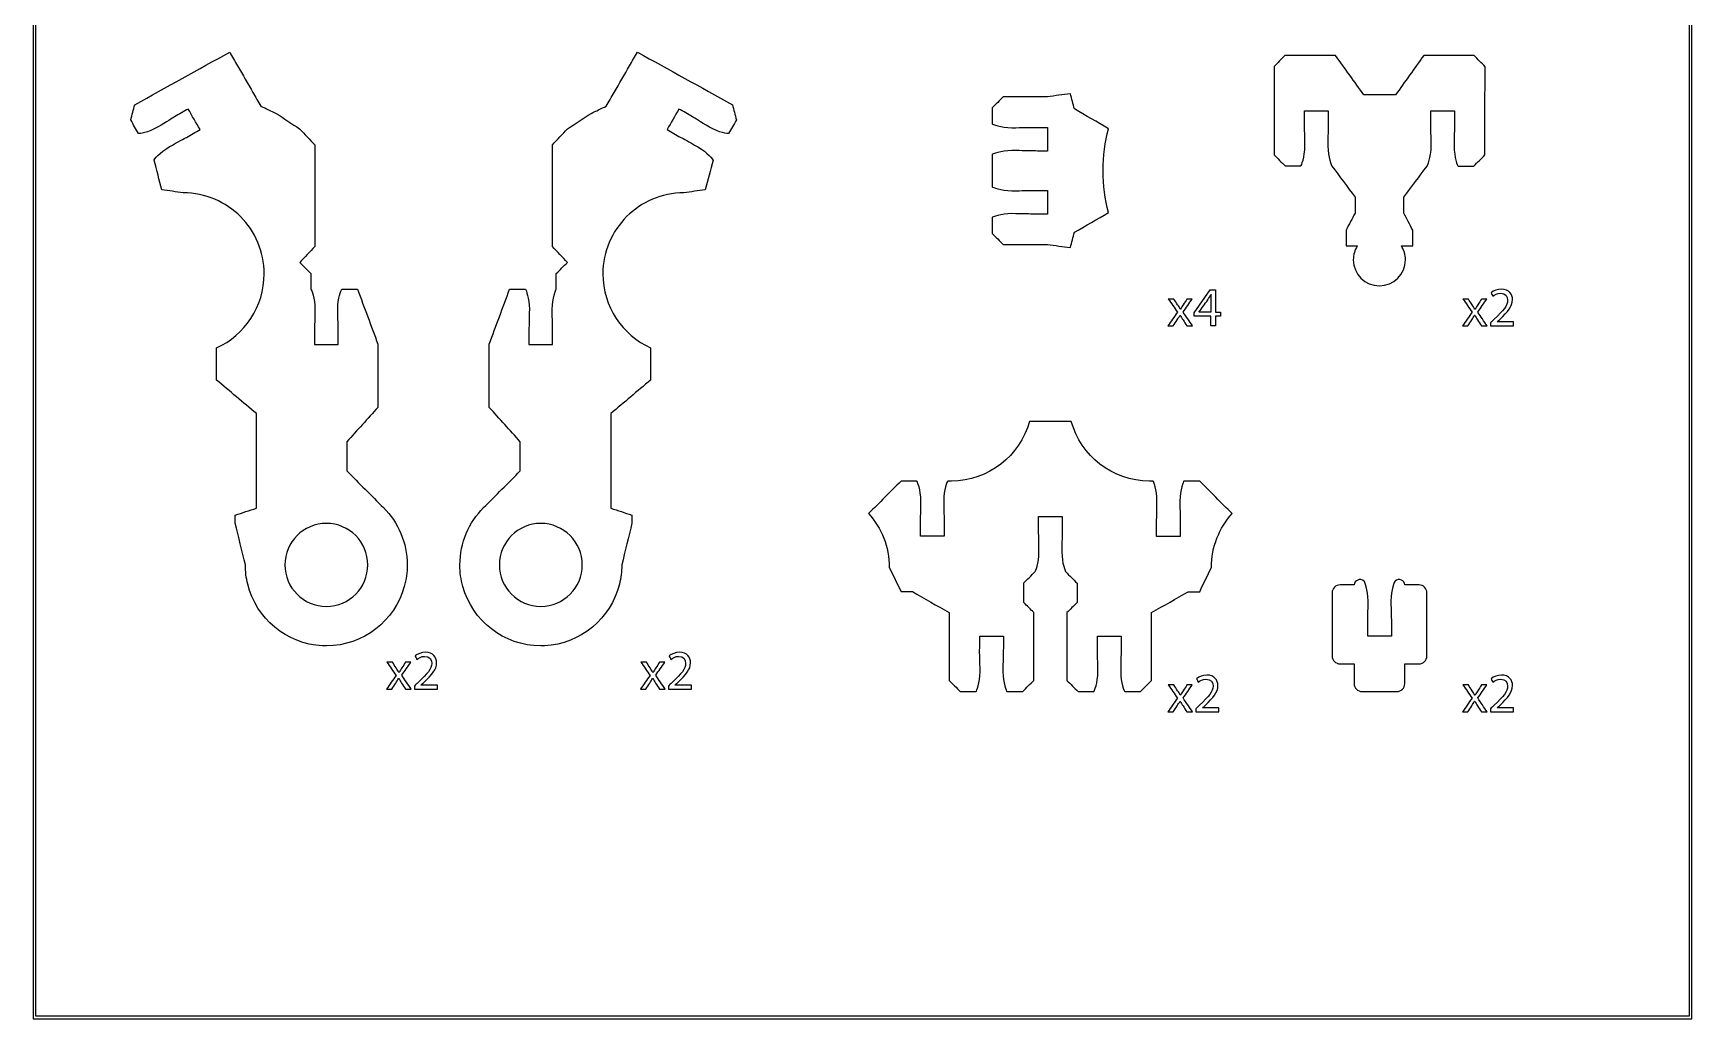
# Model space of a CAD drawing. Extents: x 0 to 850, y 0 to 600.
# Drawn here: x 640 to 850, y 0 to 124.8 of the extents above; entities that cross this region are included whole.
import ezdxf

# ---------------------------------------------------------------- set-up
doc = ezdxf.new("R2010")
doc.units = 0
doc.header["$MEASUREMENT"] = 0
doc.layers.add('DEFAULT', color=18, linetype='CONTINUOUS')

msp = doc.modelspace()

# ---------------------------------------------------------------- linework, layer by layer
at = {"layer": 'DEFAULT', "color": 5}
for points in [[(850, 600), (640, 600), (640, 0), (850, 0)], [(849.65, 0.35), (640.35, 0.35), (640.35, 599.65), (849.65, 599.65)], [(789.11, 87.74), (789.11, 88.99), (786.98, 88.99), (786.98, 89.4), (789.02, 92.33), (789.69, 92.33), (789.69, 89.48), (790.34, 89.48), (790.34, 88.99), (789.69, 88.99), (789.69, 87.74)]]:
    msp.add_lwpolyline(points, close=True, dxfattribs=at)
at = {"layer": 'DEFAULT', "color": 1}
for points, knots in [([(663.22, 80.88), (664.9, 79.47), (666.58, 78.06), (668.26, 76.64), (668.26, 72.65), (668.26, 68.65), (668.26, 64.66), (667.37, 64.37), (666.47, 64.08), (665.58, 63.78), (665.58, 63.45), (665.58, 63.12), (665.58, 62.78), (666.01, 61.02), (666.44, 59.25), (666.87, 57.48), (666.87, 56.64), (666.97, 55.82), (667.17, 55.03), (668.23, 50.71), (672.05, 47.45), (676.64, 47.25), (676.8, 47.24), (676.96, 47.23), (677.12, 47.23), (681.83, 47.23), (685.8, 50.43), (686.99, 54.76), (687.23, 55.63), (687.36, 56.54), (687.36, 57.48), (687.36, 60.31), (686.21, 62.87), (684.36, 64.73), (682.81, 66.28), (681.26, 67.83), (679.72, 69.38), (679.72, 70.61), (679.72, 71.85), (679.72, 73.08), (681.03, 74.53), (682.34, 75.98), (683.65, 77.43), (683.65, 80.1), (683.65, 82.76), (683.65, 85.43), (682.79, 87.75), (681.93, 90.06), (681.07, 92.38), (680.4, 92.38), (679.73, 92.38), (679.06, 92.38), (678.98, 92.31), (678.57, 91.22), (678.57, 89.88), (678.57, 88.5), (678.62, 87.72), (678.62, 87.38), (678.62, 86.72), (678.62, 86.05), (678.62, 85.38), (677.62, 85.38), (676.62, 85.38), (675.62, 85.38), (675.62, 86.05), (675.62, 86.71), (675.62, 87.38), (675.62, 87.72), (675.67, 88.5), (675.67, 89.88), (675.67, 91.26), (675.22, 92.38), (675.16, 92.38), (675.16, 93.04), (675.16, 93.71), (675.16, 94.37), (674.69, 94.85), (674.22, 95.32), (673.75, 95.79), (674.38, 96.46), (675.02, 97.12), (675.65, 97.79), (675.65, 102.09), (675.65, 106.39), (675.65, 110.69), (675.01, 111.36), (674.38, 112.03), (673.74, 112.69), (672.75, 113.35), (671.75, 114), (670.76, 114.66), (670.12, 114.96), (669.47, 115.26), (668.83, 115.57), (668.49, 116.15), (668.16, 116.72), (667.83, 117.3), (667.18, 118.43), (666.53, 119.56), (665.88, 120.69), (665.55, 121.26), (665.21, 121.84), (664.88, 122.41), (660.87, 120.2), (656.87, 117.98), (652.87, 115.76), (652.69, 115.12), (652.52, 114.47), (652.35, 113.83), (652.68, 113.25), (653.01, 112.68), (653.35, 112.1), (653.37, 112.05), (654.57, 112.22), (655.76, 112.92), (656.96, 113.61), (657.61, 114.04), (657.9, 114.21), (658.48, 114.54), (659.06, 114.88), (659.63, 115.21), (660.13, 114.35), (660.63, 113.48), (661.13, 112.62), (660.56, 112.28), (659.98, 111.95), (659.4, 111.62), (659.11, 111.45), (658.41, 111.1), (657.21, 110.41), (656.02, 109.71), (655.27, 108.77), (655.3, 108.72), (655.64, 107.47), (655.97, 106.23), (656.31, 104.99), (657.21, 104.85), (658.11, 104.72), (659.01, 104.59), (661.83, 104.59), (664.39, 103.44), (666.25, 101.58), (668.1, 99.73), (669.25, 97.16), (669.25, 94.34), (669.25, 90.18), (666.78, 86.58), (663.22, 84.97), (663.22, 83.61), (663.22, 82.25), (663.22, 80.88)], [0, 0, 0, 0, 18.673096, 18.673096, 18.673096, 52.643096, 52.643096, 52.643096, 60.627988, 60.627988, 60.627988, 63.467988, 63.467988, 63.467988, 78.925119, 78.925119, 78.925119, 79.925119, 79.925119, 79.925119, 80.925119, 80.925119, 80.925119, 81.925119, 81.925119, 81.925119, 82.925119, 82.925119, 82.925119, 83.925119, 83.925119, 83.925119, 84.925119, 84.925119, 84.925119, 103.543242, 103.543242, 103.543242, 114.043242, 114.043242, 114.043242, 130.667062, 130.667062, 130.667062, 153.347062, 153.347062, 153.347062, 174.353692, 174.353692, 174.353692, 180.043692, 180.043692, 180.043692, 181.043692, 181.043692, 181.043692, 182.043692, 182.043692, 182.043692, 187.713701, 187.713701, 187.713701, 196.213701, 196.213701, 196.213701, 201.873701, 201.873701, 201.873701, 202.873701, 202.873701, 202.873701, 203.873701, 203.873701, 203.873701, 209.533701, 209.533701, 209.533701, 215.204697, 215.204697, 215.204697, 223.034697, 223.034697, 223.034697, 259.614698, 259.614698, 259.614698, 267.444698, 267.444698, 267.444698, 277.568196, 277.568196, 277.568196, 283.629425, 283.629425, 283.629425, 289.306611, 289.306611, 289.306611, 300.376796, 300.376796, 300.376796, 306.031661, 306.031661, 306.031661, 344.951129, 344.951129, 344.951129, 350.624867, 350.624867, 350.624867, 356.292053, 356.292053, 356.292053, 357.292053, 357.292053, 357.292053, 358.292053, 358.292053, 358.292053, 363.955586, 363.955586, 363.955586, 372.454533, 372.454533, 372.454533, 378.113057, 378.113057, 378.113057, 379.113057, 379.113057, 379.113057, 380.113057, 380.113057, 380.113057, 391.0676, 391.0676, 391.0676, 398.800607, 398.800607, 398.800607, 399.800607, 399.800607, 399.800607, 400.800607, 400.800607, 400.800607, 401.800607, 401.800607, 401.800607, 413.390607, 413.390607, 413.390607, 413.390607]), ([(718.17, 84.97), (714.6, 86.58), (712.13, 90.18), (712.13, 94.34), (712.13, 97.16), (713.28, 99.73), (715.14, 101.58), (717, 103.44), (719.55, 104.59), (722.38, 104.59), (723.28, 104.72), (724.18, 104.85), (725.08, 104.99), (725.42, 106.23), (725.75, 107.47), (726.08, 108.72), (726.12, 108.77), (725.37, 109.71), (724.17, 110.41), (722.98, 111.1), (722.28, 111.45), (721.98, 111.62), (721.41, 111.95), (720.83, 112.28), (720.26, 112.62), (720.76, 113.48), (721.26, 114.35), (721.75, 115.21), (722.33, 114.88), (722.91, 114.54), (723.48, 114.21), (723.78, 114.04), (724.43, 113.61), (725.62, 112.92), (726.82, 112.22), (728.02, 112.05), (728.04, 112.1), (728.37, 112.68), (728.71, 113.25), (729.04, 113.83), (728.87, 114.47), (728.69, 115.12), (728.52, 115.76), (724.52, 117.98), (720.51, 120.2), (716.51, 122.41), (716.17, 121.84), (715.84, 121.26), (715.51, 120.69), (714.86, 119.56), (714.21, 118.43), (713.56, 117.3), (713.23, 116.72), (712.89, 116.15), (712.56, 115.57), (711.92, 115.26), (711.27, 114.96), (710.63, 114.66), (709.63, 114), (708.64, 113.35), (707.64, 112.69), (707.01, 112.03), (706.37, 111.36), (705.74, 110.69), (705.74, 106.39), (705.74, 102.09), (705.74, 97.79), (706.37, 97.12), (707.01, 96.46), (707.64, 95.79), (707.17, 95.32), (706.7, 94.85), (706.23, 94.37), (706.23, 93.71), (706.23, 93.04), (706.23, 92.38), (706.17, 92.38), (705.72, 91.26), (705.72, 89.88), (705.72, 88.5), (705.77, 87.72), (705.76, 87.38), (705.76, 86.71), (705.76, 86.05), (705.76, 85.38), (704.76, 85.38), (703.76, 85.38), (702.76, 85.38), (702.77, 86.05), (702.77, 86.72), (702.77, 87.38), (702.77, 87.72), (702.82, 88.5), (702.82, 89.88), (702.82, 91.22), (702.41, 92.31), (702.33, 92.38), (701.66, 92.38), (700.99, 92.38), (700.32, 92.38), (699.46, 90.06), (698.6, 87.75), (697.74, 85.43), (697.74, 82.76), (697.74, 80.1), (697.74, 77.43), (699.05, 75.98), (700.36, 74.53), (701.67, 73.08), (701.67, 71.85), (701.67, 70.61), (701.67, 69.38), (700.12, 67.83), (698.58, 66.28), (697.03, 64.73), (695.17, 62.87), (694.03, 60.31), (694.03, 57.48), (694.03, 56.54), (694.15, 55.63), (694.4, 54.76), (695.59, 50.43), (699.56, 47.23), (704.27, 47.23), (704.43, 47.23), (704.59, 47.24), (704.74, 47.25), (709.34, 47.45), (713.15, 50.71), (714.22, 55.03), (714.42, 55.82), (714.52, 56.64), (714.52, 57.48), (714.95, 59.25), (715.38, 61.02), (715.81, 62.78), (715.81, 63.12), (715.81, 63.45), (715.81, 63.78), (714.91, 64.08), (714.02, 64.37), (713.13, 64.66), (713.13, 68.65), (713.13, 72.65), (713.13, 76.64), (714.81, 78.06), (716.49, 79.47), (718.17, 80.88), (718.17, 82.25), (718.17, 83.61), (718.17, 84.97)], [11.59, 11.59, 11.59, 11.59, 12.59, 12.59, 12.59, 13.59, 13.59, 13.59, 14.59, 14.59, 14.59, 22.323007, 22.323007, 22.323007, 33.27755, 33.27755, 33.27755, 34.27755, 34.27755, 34.27755, 35.27755, 35.27755, 35.27755, 40.936074, 40.936074, 40.936074, 49.435021, 49.435021, 49.435021, 55.098554, 55.098554, 55.098554, 56.098554, 56.098554, 56.098554, 57.098554, 57.098554, 57.098554, 62.76574, 62.76574, 62.76574, 68.439478, 68.439478, 68.439478, 107.368946, 107.368946, 107.368946, 113.013811, 113.013811, 113.013811, 124.093996, 124.093996, 124.093996, 129.761182, 129.761182, 129.761182, 135.822411, 135.822411, 135.822411, 145.945909, 145.945909, 145.945909, 153.775909, 153.775909, 153.775909, 190.35591, 190.35591, 190.35591, 198.18591, 198.18591, 198.18591, 203.856907, 203.856907, 203.856907, 209.516907, 209.516907, 209.516907, 210.516907, 210.516907, 210.516907, 211.516907, 211.516907, 211.516907, 217.176907, 217.176907, 217.176907, 225.676907, 225.676907, 225.676907, 231.346915, 231.346915, 231.346915, 232.346915, 232.346915, 232.346915, 233.346915, 233.346915, 233.346915, 239.036915, 239.036915, 239.036915, 260.043545, 260.043545, 260.043545, 282.723545, 282.723545, 282.723545, 299.347366, 299.347366, 299.347366, 309.847366, 309.847366, 309.847366, 328.465488, 328.465488, 328.465488, 329.465488, 329.465488, 329.465488, 330.465488, 330.465488, 330.465488, 331.465488, 331.465488, 331.465488, 332.465488, 332.465488, 332.465488, 333.465488, 333.465488, 333.465488, 334.465488, 334.465488, 334.465488, 349.922619, 349.922619, 349.922619, 352.762619, 352.762619, 352.762619, 360.747511, 360.747511, 360.747511, 394.717511, 394.717511, 394.717511, 413.390607, 413.390607, 413.390607, 424.980607, 424.980607, 424.980607, 424.980607]), ([(816.05, 121.99), (818.19, 121.99), (820.32, 121.99), (822.45, 121.99), (822.91, 121.51), (823.36, 121.04), (823.82, 120.57), (823.81, 116.84), (823.81, 113.12), (823.81, 109.39), (823.34, 108.92), (822.86, 108.45), (822.39, 107.98), (821.73, 107.98), (821.07, 107.98), (820.41, 107.98), (820.35, 107.98), (819.91, 109.1), (819.9, 110.49), (819.91, 111.87), (819.95, 112.64), (819.95, 112.98), (819.95, 113.65), (819.95, 114.32), (819.95, 114.98), (818.95, 114.98), (817.95, 114.98), (816.95, 114.98), (816.95, 114.32), (816.95, 113.65), (816.95, 112.99), (816.95, 112.65), (817, 111.87), (817, 110.49), (816.99, 109.1), (816.55, 107.99), (816.49, 107.99), (815.5, 106.67), (814.52, 105.36), (813.53, 104.05), (813.53, 103.37), (813.53, 102.7), (813.53, 102.03), (813.91, 101.31), (814.29, 100.59), (814.67, 99.87), (814.67, 99.2), (814.67, 98.54), (814.67, 97.87), (814.19, 97.87), (813.71, 97.87), (813.23, 97.87), (813.55, 97.36), (813.74, 96.76), (813.74, 96.11), (813.74, 94.29), (812.26, 92.81), (810.44, 92.82), (808.61, 92.82), (807.14, 94.3), (807.14, 96.11), (807.14, 96.76), (807.32, 97.37), (807.65, 97.88), (807.17, 97.88), (806.7, 97.88), (806.22, 97.88), (806.22, 98.54), (806.22, 99.21), (806.22, 99.87), (806.6, 100.59), (806.98, 101.31), (807.37, 102.03), (807.37, 102.7), (807.37, 103.37), (807.37, 104.05), (806.39, 105.36), (805.41, 106.68), (804.43, 107.99), (804.37, 107.99), (803.92, 109.11), (803.92, 110.49), (803.92, 111.88), (803.97, 112.65), (803.97, 113), (803.97, 113.66), (803.97, 114.33), (803.97, 115), (802.97, 115), (801.97, 115), (800.97, 114.99), (800.97, 114.33), (800.97, 113.66), (800.96, 113), (800.96, 112.66), (801.01, 111.88), (801.01, 110.5), (801, 109.12), (800.56, 108), (800.5, 108), (799.84, 108), (799.18, 108), (798.51, 108), (798.04, 108.47), (797.57, 108.94), (797.11, 109.41), (797.11, 113.13), (797.11, 116.86), (797.11, 120.58), (797.57, 121.06), (798.02, 121.53), (798.48, 122), (800.61, 122), (802.75, 122), (804.88, 121.99), (806.08, 120.33), (807.29, 118.66), (808.49, 116.99), (809.82, 116.99), (811.15, 116.99), (812.49, 116.99), (813.67, 118.65), (814.86, 120.32), (816.05, 121.99)], [0, 0, 0, 0, 18.15, 18.15, 18.15, 23.723238, 23.723238, 23.723238, 55.393246, 55.393246, 55.393246, 61.063537, 61.063537, 61.063537, 66.683538, 66.683538, 66.683538, 67.683538, 67.683538, 67.683538, 68.683538, 68.683538, 68.683538, 74.343541, 74.343541, 74.343541, 82.843543, 82.843543, 82.843543, 88.493545, 88.493545, 88.493545, 89.493545, 89.493545, 89.493545, 90.493545, 90.493545, 90.493545, 104.453548, 104.453548, 104.453548, 110.16355, 110.16355, 110.16355, 117.087718, 117.087718, 117.087718, 122.75772, 122.75772, 122.75772, 126.857721, 126.857721, 126.857721, 127.857721, 127.857721, 127.857721, 128.857721, 128.857721, 128.857721, 129.857721, 129.857721, 129.857721, 130.857721, 130.857721, 130.857721, 134.907722, 134.907722, 134.907722, 140.567723, 140.567723, 140.567723, 147.491683, 147.491683, 147.491683, 153.201686, 153.201686, 153.201686, 167.155737, 167.155737, 167.155737, 168.155737, 168.155737, 168.155737, 169.155737, 169.155737, 169.155737, 174.825739, 174.825739, 174.825739, 183.344741, 183.344741, 183.344741, 188.985758, 188.985758, 188.985758, 189.985758, 189.985758, 189.985758, 190.985758, 190.985758, 190.985758, 196.62676, 196.62676, 196.62676, 202.269473, 202.269473, 202.269473, 233.939482, 233.939482, 233.939482, 239.520481, 239.520481, 239.520481, 257.670496, 257.670496, 257.670496, 275.161986, 275.161986, 275.161986, 286.491989, 286.491989, 286.491989, 303.901355, 303.901355, 303.901355, 303.901355]), ([(775.46, 107.41), (775.46, 105.57), (775.7, 103.79), (776.16, 102.1), (774.71, 101.26), (773.27, 100.43), (771.83, 99.6), (771.66, 98.96), (771.49, 98.31), (771.32, 97.67), (770.35, 97.8), (769.38, 97.92), (768.41, 98.05), (766.55, 98.05), (764.69, 98.05), (762.82, 98.05), (762.35, 98.52), (761.88, 98.99), (761.41, 99.46), (761.41, 100.13), (761.41, 100.8), (761.41, 101.46), (761.41, 101.52), (762.53, 101.96), (763.91, 101.96), (765.29, 101.96), (766.07, 101.91), (766.41, 101.91), (767.08, 101.91), (767.74, 101.91), (768.41, 101.91), (768.41, 102.91), (768.41, 103.91), (768.41, 104.91), (767.74, 104.91), (767.08, 104.91), (766.42, 104.91), (766.07, 104.91), (765.3, 104.86), (763.91, 104.86), (762.53, 104.87), (761.42, 105.31), (761.42, 105.37), (761.42, 105.88), (761.42, 106.4), (761.42, 106.91), (761.41, 107.76), (761.41, 108.6), (761.41, 109.44), (761.41, 109.5), (762.53, 109.95), (763.91, 109.94), (765.29, 109.95), (766.07, 109.89), (766.41, 109.9), (767.07, 109.89), (767.74, 109.89), (768.41, 109.89), (768.41, 110.89), (768.41, 111.89), (768.41, 112.89), (767.74, 112.89), (767.08, 112.89), (766.41, 112.89), (766.07, 112.89), (765.29, 112.85), (763.91, 112.84), (762.53, 112.85), (761.41, 113.29), (761.41, 113.35), (761.41, 114.02), (761.41, 114.68), (761.41, 115.35), (761.88, 115.82), (762.35, 116.29), (762.82, 116.76), (764.69, 116.76), (766.55, 116.76), (768.41, 116.76), (769.38, 116.89), (770.35, 117.02), (771.32, 117.15), (771.49, 116.5), (771.66, 115.86), (771.83, 115.22), (773.27, 114.38), (774.71, 113.55), (776.16, 112.72), (775.7, 111.03), (775.46, 109.25), (775.46, 107.41)], [1, 1, 1, 1, 2, 2, 2, 16.143811, 16.143811, 16.143811, 21.814966, 21.814966, 21.814966, 30.135357, 30.135357, 30.135357, 45.965357, 45.965357, 45.965357, 51.636353, 51.636353, 51.636353, 57.306353, 57.306353, 57.306353, 58.306353, 58.306353, 58.306353, 59.306353, 59.306353, 59.306353, 64.966362, 64.966362, 64.966362, 73.466362, 73.466362, 73.466362, 79.116362, 79.116362, 79.116362, 80.116362, 80.116362, 80.116362, 81.116362, 81.116362, 81.116362, 85.486362, 85.486362, 85.486362, 92.66639, 92.66639, 92.66639, 93.66639, 93.66639, 93.66639, 94.66639, 94.66639, 94.66639, 100.336425, 100.336425, 100.336425, 108.836425, 108.836425, 108.836425, 114.496434, 114.496434, 114.496434, 115.496434, 115.496434, 115.496434, 116.496434, 116.496434, 116.496434, 122.156443, 122.156443, 122.156443, 127.827439, 127.827439, 127.827439, 143.657439, 143.657439, 143.657439, 151.979134, 151.979134, 151.979134, 157.650289, 157.650289, 157.650289, 171.7941, 171.7941, 171.7941, 172.7941, 172.7941, 172.7941, 172.7941]), ([(791.79, 63.99), (790.17, 62.18), (789.18, 59.78), (789.18, 57.16), (788.69, 56.14), (788.19, 55.12), (787.69, 54.09), (787.21, 54.09), (786.73, 54.09), (786.25, 54.09), (784.71, 53.21), (783.16, 52.33), (781.61, 51.45), (781.61, 48.58), (781.61, 45.72), (781.61, 42.86), (781.14, 42.39), (780.67, 41.92), (780.2, 41.45), (779.54, 41.45), (778.87, 41.45), (778.2, 41.45), (778.14, 41.45), (777.7, 42.56), (777.69, 43.94), (777.69, 45.33), (777.74, 46.1), (777.74, 46.44), (777.74, 47.11), (777.74, 47.78), (777.74, 48.44), (776.74, 48.44), (775.74, 48.44), (774.74, 48.44), (774.74, 47.77), (774.74, 47.11), (774.75, 46.44), (774.74, 46.1), (774.8, 45.32), (774.8, 43.94), (774.8, 42.56), (774.34, 41.44), (774.29, 41.44), (773.63, 41.44), (772.96, 41.44), (772.3, 41.44), (771.83, 41.91), (771.35, 42.38), (770.88, 42.85), (770.88, 45.72), (770.88, 48.58), (770.88, 51.44), (771.31, 51.86), (771.73, 52.29), (772.16, 52.71), (772.16, 53.53), (772.16, 54.36), (772.16, 55.18), (771.69, 55.65), (771.21, 56.12), (770.74, 56.59), (770.69, 56.59), (770.24, 57.72), (770.24, 59.09), (770.24, 60.48), (770.29, 61.25), (770.29, 61.6), (770.29, 62.26), (770.29, 62.93), (770.3, 63.6), (769.3, 63.6), (768.3, 63.6), (767.3, 63.6), (767.3, 62.93), (767.3, 62.27), (767.3, 61.6), (767.3, 61.26), (767.34, 60.48), (767.34, 59.1), (767.34, 57.72), (766.9, 56.6), (766.84, 56.6), (766.37, 56.13), (765.89, 55.66), (765.42, 55.19), (765.42, 54.36), (765.42, 53.54), (765.42, 52.72), (765.85, 52.29), (766.27, 51.87), (766.69, 51.45), (766.69, 48.58), (766.69, 45.72), (766.69, 42.86), (766.22, 42.39), (765.75, 41.92), (765.28, 41.45), (764.61, 41.45), (763.95, 41.45), (763.28, 41.45), (763.23, 41.45), (762.78, 42.57), (762.78, 43.94), (762.78, 45.33), (762.83, 46.1), (762.83, 46.44), (762.83, 47.11), (762.84, 47.78), (762.84, 48.44), (761.84, 48.44), (760.84, 48.44), (759.84, 48.44), (759.84, 47.78), (759.84, 47.11), (759.83, 46.45), (759.83, 46.11), (759.88, 45.33), (759.88, 43.95), (759.88, 42.57), (759.44, 41.45), (759.38, 41.45), (758.71, 41.45), (758.04, 41.45), (757.38, 41.45), (756.9, 41.92), (756.43, 42.39), (755.96, 42.86), (755.96, 45.73), (755.96, 48.59), (755.96, 51.45), (754.41, 52.33), (752.86, 53.21), (751.31, 54.1), (750.84, 54.1), (750.36, 54.1), (749.88, 54.1), (749.38, 55.12), (748.89, 56.14), (748.39, 57.16), (748.39, 59.78), (747.4, 62.18), (745.77, 63.99), (747.14, 65.36), (748.51, 66.73), (749.88, 68.09), (750.55, 68.09), (751.21, 68.09), (751.88, 68.09), (751.94, 68.09), (752.38, 66.98), (752.39, 65.6), (752.39, 64.21), (752.34, 63.43), (752.34, 63.09), (752.34, 62.43), (752.34, 61.76), (752.34, 61.1), (753.34, 61.1), (754.34, 61.1), (755.34, 61.1), (755.34, 61.76), (755.34, 62.43), (755.34, 63.1), (755.34, 63.44), (755.29, 64.21), (755.29, 65.6), (755.29, 66.97), (755.73, 68.1), (755.79, 68.1), (755.94, 68.1), (756.1, 68.1), (756.25, 68.1), (760.96, 68.1), (764.94, 71.29), (766.13, 75.63), (767.9, 75.63), (769.67, 75.63), (771.44, 75.63), (772.63, 71.3), (776.61, 68.1), (781.32, 68.1), (781.48, 68.1), (781.79, 68.09), (781.79, 68.09), (781.84, 68.1), (782.29, 66.97), (782.28, 65.59), (782.29, 64.21), (782.24, 63.43), (782.24, 63.09), (782.24, 62.42), (782.24, 61.76), (782.24, 61.09), (783.23, 61.09), (784.23, 61.09), (785.23, 61.09), (785.23, 61.76), (785.23, 62.42), (785.23, 63.09), (785.24, 63.43), (785.19, 64.21), (785.19, 65.59), (785.19, 66.97), (785.63, 68.09), (785.69, 68.09), (786.36, 68.09), (787.02, 68.09), (787.69, 68.09), (789.06, 66.72), (790.42, 65.36), (791.79, 63.99)], [16.447304, 16.447304, 16.447304, 16.447304, 17.447304, 17.447304, 17.447304, 27.116761, 27.116761, 27.116761, 31.196761, 31.196761, 31.196761, 46.335205, 46.335205, 46.335205, 70.685205, 70.685205, 70.685205, 76.342059, 76.342059, 76.342059, 82.012059, 82.012059, 82.012059, 83.012059, 83.012059, 83.012059, 84.012059, 84.012059, 84.012059, 89.672059, 89.672059, 89.672059, 98.172059, 98.172059, 98.172059, 103.842068, 103.842068, 103.842068, 104.842068, 104.842068, 104.842068, 105.842068, 105.842068, 105.842068, 111.502068, 111.502068, 111.502068, 117.173065, 117.173065, 117.173065, 141.513065, 141.513065, 141.513065, 146.611309, 146.611309, 146.611309, 153.611309, 153.611309, 153.611309, 159.282306, 159.282306, 159.282306, 160.282306, 160.282306, 160.282306, 161.282306, 161.282306, 161.282306, 166.952385, 166.952385, 166.952385, 175.452385, 175.452385, 175.452385, 181.112394, 181.112394, 181.112394, 182.112394, 182.112394, 182.112394, 183.112394, 183.112394, 183.112394, 188.78339, 188.78339, 188.78339, 195.78339, 195.78339, 195.78339, 200.874559, 200.874559, 200.874559, 225.224559, 225.224559, 225.224559, 230.881414, 230.881414, 230.881414, 236.551414, 236.551414, 236.551414, 237.551414, 237.551414, 237.551414, 238.551414, 238.551414, 238.551414, 244.221422, 244.221422, 244.221422, 252.721422, 252.721422, 252.721422, 258.381431, 258.381431, 258.381431, 259.381431, 259.381431, 259.381431, 260.381431, 260.381431, 260.381431, 266.051431, 266.051431, 266.051431, 271.722428, 271.722428, 271.722428, 296.062428, 296.062428, 296.062428, 311.218248, 311.218248, 311.218248, 315.278248, 315.278248, 315.278248, 324.938476, 324.938476, 324.938476, 325.938476, 325.938476, 325.938476, 342.399922, 342.399922, 342.399922, 348.069922, 348.069922, 348.069922, 349.069922, 349.069922, 349.069922, 350.069922, 350.069922, 350.069922, 355.729922, 355.729922, 355.729922, 364.229922, 364.229922, 364.229922, 369.899931, 369.899931, 369.899931, 370.899931, 370.899931, 370.899931, 371.899931, 371.899931, 371.899931, 373.219931, 373.219931, 373.219931, 374.219931, 374.219931, 374.219931, 389.279931, 389.279931, 389.279931, 390.279931, 390.279931, 390.279931, 391.279931, 391.279931, 391.279931, 392.279931, 392.279931, 392.279931, 393.279931, 393.279931, 393.279931, 398.949939, 398.949939, 398.949939, 407.439939, 407.439939, 407.439939, 413.099948, 413.099948, 413.099948, 414.099948, 414.099948, 414.099948, 415.099948, 415.099948, 415.099948, 420.759948, 420.759948, 420.759948, 437.207252, 437.207252, 437.207252, 437.207252]), ([(671.87, 57.48), (671.87, 60.38), (674.22, 62.73), (677.12, 62.73), (680.02, 62.73), (682.37, 60.38), (682.37, 57.48), (682.37, 54.58), (680.02, 52.23), (677.12, 52.23), (674.22, 52.23), (671.87, 54.58), (671.87, 57.48)], [1, 1, 1, 1, 2, 2, 2, 3, 3, 3, 4, 4, 4, 5, 5, 5, 5]), ([(704.27, 52.23), (701.37, 52.23), (699.02, 54.58), (699.02, 57.48), (699.02, 60.38), (701.37, 62.73), (704.27, 62.73), (707.17, 62.73), (709.52, 60.38), (709.52, 57.48), (709.52, 54.58), (707.17, 52.23), (704.27, 52.23)], [1, 1, 1, 1, 2, 2, 2, 3, 3, 3, 4, 4, 4, 5, 5, 5, 5]), ([(816.46, 53.94), (816.46, 51.27), (816.46, 48.6), (816.46, 45.94), (816.46, 45.39), (816.01, 44.94), (815.46, 44.94), (814.86, 44.94), (814.26, 44.94), (813.66, 44.94), (813.66, 44.11), (813.66, 43.27), (813.66, 42.44), (813.66, 41.89), (813.21, 41.44), (812.65, 41.44), (811.19, 41.44), (809.72, 41.44), (808.25, 41.44), (807.7, 41.44), (807.25, 41.89), (807.25, 42.44), (807.26, 43.27), (807.26, 44.11), (807.26, 44.94), (806.66, 44.94), (806.06, 44.94), (805.47, 44.94), (804.91, 44.94), (804.46, 45.39), (804.46, 45.94), (804.46, 48.6), (804.46, 51.27), (804.46, 53.94), (804.46, 54.49), (804.91, 54.94), (805.47, 54.94), (806.06, 54.94), (806.66, 54.94), (807.26, 54.94), (807.26, 55.52), (808.01, 55.86), (808.51, 55.44), (808.56, 55.44), (809.01, 54.31), (809.01, 52.94), (809.01, 51.56), (808.96, 50.78), (808.96, 50.44), (808.96, 49.77), (808.96, 49.1), (808.96, 48.44), (809.96, 48.44), (810.96, 48.44), (811.96, 48.44), (811.96, 49.1), (811.96, 49.77), (811.96, 50.43), (811.96, 50.77), (811.91, 51.55), (811.91, 52.94), (811.91, 54.31), (812.36, 55.43), (812.42, 55.43), (812.91, 55.85), (813.66, 55.52), (813.66, 54.94), (814.26, 54.94), (814.86, 54.94), (815.46, 54.94), (816.01, 54.94), (816.46, 54.49), (816.46, 53.94)], [1, 1, 1, 1, 23.68, 23.68, 23.68, 24.68, 24.68, 24.68, 29.78, 29.78, 29.78, 36.860028, 36.860028, 36.860028, 37.860028, 37.860028, 37.860028, 50.340028, 50.340028, 50.340028, 51.340028, 51.340028, 51.340028, 58.420056, 58.420056, 58.420056, 63.510056, 63.510056, 63.510056, 64.510056, 64.510056, 64.510056, 87.190056, 87.190056, 87.190056, 88.190056, 88.190056, 88.190056, 93.280056, 93.280056, 93.280056, 94.280056, 94.280056, 94.280056, 95.280056, 95.280056, 95.280056, 96.280056, 96.280056, 96.280056, 101.950056, 101.950056, 101.950056, 110.450056, 110.450056, 110.450056, 116.110056, 116.110056, 116.110056, 117.110056, 117.110056, 117.110056, 118.110056, 118.110056, 118.110056, 119.110056, 119.110056, 119.110056, 124.210056, 124.210056, 124.210056, 125.210056, 125.210056, 125.210056, 125.210056])]:
    msp.add_open_spline(points, degree=3, knots=knots, dxfattribs=at)
at = {"layer": 'DEFAULT', "color": 5}
for points, knots in [([(824.49, 87.74), (824.49, 87.87), (824.49, 87.99), (824.49, 88.12), (824.65, 88.28), (824.81, 88.44), (824.98, 88.59), (826.15, 89.71), (826.68, 90.3), (826.68, 90.99), (826.68, 91.46), (826.46, 91.89), (825.77, 91.89), (825.36, 91.89), (825.01, 91.68), (824.8, 91.5), (824.73, 91.65), (824.67, 91.79), (824.6, 91.94), (824.92, 92.21), (825.37, 92.4), (825.9, 92.4), (826.89, 92.4), (827.3, 91.73), (827.3, 91.07), (827.3, 90.22), (826.69, 89.54), (825.72, 88.61), (825.6, 88.49), (825.48, 88.38), (825.36, 88.27), (825.36, 88.26), (825.36, 88.26), (825.36, 88.25), (826.04, 88.25), (826.73, 88.25), (827.42, 88.25), (827.42, 88.08), (827.42, 87.91), (827.42, 87.74), (826.44, 87.74), (825.47, 87.74), (824.49, 87.74)], [8.302, 8.302, 8.302, 8.302, 9.382, 9.382, 9.382, 11.306235, 11.306235, 11.306235, 12.306235, 12.306235, 12.306235, 13.306235, 13.306235, 13.306235, 14.306235, 14.306235, 14.306235, 15.666823, 15.666823, 15.666823, 16.666823, 16.666823, 16.666823, 17.666823, 17.666823, 17.666823, 18.666823, 18.666823, 18.666823, 20.082168, 20.082168, 20.082168, 20.122168, 20.122168, 20.122168, 25.963168, 25.963168, 25.963168, 27.424168, 27.424168, 27.424168, 35.726168, 35.726168, 35.726168, 35.726168]), ([(784.41, 91.15), (784.57, 90.91), (784.73, 90.67), (784.9, 90.42), (785.02, 90.23), (785.13, 90.05), (785.24, 89.86), (785.25, 89.86), (785.26, 89.86), (785.26, 89.86), (785.37, 90.07), (785.49, 90.24), (785.6, 90.43), (785.76, 90.67), (785.92, 90.91), (786.08, 91.15), (786.3, 91.15), (786.53, 91.15), (786.75, 91.15), (786.36, 90.6), (785.98, 90.05), (785.59, 89.5), (785.99, 88.92), (786.39, 88.33), (786.79, 87.74), (786.55, 87.74), (786.32, 87.74), (786.08, 87.74), (785.91, 88), (785.75, 88.25), (785.58, 88.51), (785.45, 88.71), (785.33, 88.9), (785.21, 89.1), (785.21, 89.1), (785.2, 89.1), (785.2, 89.1), (785.09, 88.9), (784.97, 88.71), (784.84, 88.51), (784.67, 88.25), (784.51, 88), (784.34, 87.74), (784.12, 87.74), (783.89, 87.74), (783.66, 87.74), (784.06, 88.32), (784.47, 88.9), (784.87, 89.48), (784.49, 90.04), (784.1, 90.6), (783.72, 91.15), (783.95, 91.15), (784.18, 91.15), (784.41, 91.15)], [0, 0, 0, 0, 2.49671, 2.49671, 2.49671, 3.49671, 3.49671, 3.49671, 3.55671, 3.55671, 3.55671, 4.55671, 4.55671, 4.55671, 7.025151, 7.025151, 7.025151, 8.926151, 8.926151, 8.926151, 14.654009, 14.654009, 14.654009, 20.701885, 20.701885, 20.701885, 22.702885, 22.702885, 22.702885, 25.305961, 25.305961, 25.305961, 26.305961, 26.305961, 26.305961, 26.346961, 26.346961, 26.346961, 27.346961, 27.346961, 27.346961, 29.939172, 29.939172, 29.939172, 31.879172, 31.879172, 31.879172, 37.899727, 37.899727, 37.899727, 43.664749, 43.664749, 43.664749, 45.624749, 45.624749, 45.624749, 45.624749]), ([(789.11, 89.48), (789.11, 89.99), (789.11, 90.5), (789.11, 91.01), (789.11, 91.25), (789.11, 91.49), (789.13, 91.73), (789.12, 91.73), (789.11, 91.73), (789.11, 91.73), (788.97, 91.46), (788.85, 91.26), (788.73, 91.05), (788.35, 90.53), (787.98, 90.01), (787.6, 89.49), (787.6, 89.48), (787.6, 89.48), (787.6, 89.48), (788.11, 89.48), (788.61, 89.48), (789.11, 89.48)], [4.26, 4.26, 4.26, 4.26, 8.601, 8.601, 8.601, 9.601, 9.601, 9.601, 9.662, 9.662, 9.662, 10.662, 10.662, 10.662, 16.107883, 16.107883, 16.107883, 16.147883, 16.147883, 16.147883, 20.407883, 20.407883, 20.407883, 20.407883]), ([(821.71, 91.15), (821.87, 90.91), (822.03, 90.67), (822.2, 90.42), (822.32, 90.23), (822.43, 90.05), (822.54, 89.86), (822.55, 89.86), (822.56, 89.86), (822.56, 89.86), (822.68, 90.07), (822.79, 90.24), (822.9, 90.43), (823.06, 90.67), (823.22, 90.91), (823.38, 91.15), (823.61, 91.15), (823.83, 91.15), (824.05, 91.15), (823.66, 90.6), (823.28, 90.05), (822.89, 89.5), (823.29, 88.91), (823.69, 88.33), (824.09, 87.74), (823.85, 87.74), (823.62, 87.74), (823.38, 87.74), (823.21, 88), (823.05, 88.25), (822.88, 88.51), (822.75, 88.71), (822.63, 88.9), (822.51, 89.1), (822.51, 89.1), (822.5, 89.1), (822.5, 89.1), (822.39, 88.9), (822.27, 88.71), (822.14, 88.51), (821.98, 88.25), (821.81, 88), (821.65, 87.74), (821.42, 87.74), (821.19, 87.74), (820.96, 87.74), (821.37, 88.32), (821.77, 88.9), (822.18, 89.48), (821.79, 90.04), (821.4, 90.6), (821.02, 91.15), (821.25, 91.15), (821.48, 91.15), (821.71, 91.15)], [0, 0, 0, 0, 2.497543, 2.497543, 2.497543, 3.497543, 3.497543, 3.497543, 3.557543, 3.557543, 3.557543, 4.557543, 4.557543, 4.557543, 7.025984, 7.025984, 7.025984, 8.926984, 8.926984, 8.926984, 14.65566, 14.65566, 14.65566, 20.703535, 20.703535, 20.703535, 22.704535, 22.704535, 22.704535, 25.307065, 25.307065, 25.307065, 26.307065, 26.307065, 26.307065, 26.347065, 26.347065, 26.347065, 27.347065, 27.347065, 27.347065, 29.939277, 29.939277, 29.939277, 31.879277, 31.879277, 31.879277, 37.900653, 37.900653, 37.900653, 43.665675, 43.665675, 43.665675, 45.625675, 45.625675, 45.625675, 45.625675]), ([(688.26, 41.75), (688.26, 41.87), (688.26, 42), (688.26, 42.13), (688.42, 42.29), (688.59, 42.44), (688.75, 42.6), (689.92, 43.72), (690.45, 44.31), (690.46, 45), (690.46, 45.47), (690.23, 45.9), (689.55, 45.9), (689.13, 45.9), (688.78, 45.69), (688.57, 45.51), (688.51, 45.65), (688.44, 45.8), (688.37, 45.95), (688.69, 46.22), (689.14, 46.41), (689.67, 46.41), (690.66, 46.41), (691.08, 45.74), (691.08, 45.08), (691.08, 44.23), (690.46, 43.55), (689.5, 42.62), (689.37, 42.5), (689.25, 42.39), (689.13, 42.28), (689.13, 42.27), (689.13, 42.27), (689.13, 42.26), (689.82, 42.26), (690.5, 42.26), (691.19, 42.26), (691.19, 42.09), (691.19, 41.92), (691.19, 41.75), (690.21, 41.75), (689.24, 41.75), (688.26, 41.75)], [8.302, 8.302, 8.302, 8.302, 9.382, 9.382, 9.382, 11.306235, 11.306235, 11.306235, 12.306235, 12.306235, 12.306235, 13.306235, 13.306235, 13.306235, 14.306235, 14.306235, 14.306235, 15.667235, 15.667235, 15.667235, 16.667235, 16.667235, 16.667235, 17.667235, 17.667235, 17.667235, 18.667235, 18.667235, 18.667235, 20.083315, 20.083315, 20.083315, 20.123315, 20.123315, 20.123315, 25.965315, 25.965315, 25.965315, 27.426315, 27.426315, 27.426315, 35.728315, 35.728315, 35.728315, 35.728315]), ([(720.42, 41.75), (720.42, 41.87), (720.42, 42), (720.42, 42.13), (720.58, 42.29), (720.74, 42.44), (720.9, 42.6), (722.08, 43.72), (722.61, 44.31), (722.61, 45), (722.61, 45.47), (722.39, 45.9), (721.7, 45.9), (721.29, 45.9), (720.94, 45.69), (720.73, 45.51), (720.66, 45.65), (720.6, 45.8), (720.53, 45.95), (720.85, 46.22), (721.3, 46.41), (721.83, 46.41), (722.82, 46.41), (723.23, 45.74), (723.23, 45.08), (723.23, 44.23), (722.62, 43.55), (721.65, 42.62), (721.53, 42.5), (721.41, 42.39), (721.29, 42.28), (721.29, 42.27), (721.29, 42.27), (721.29, 42.26), (721.97, 42.26), (722.66, 42.26), (723.35, 42.26), (723.35, 42.09), (723.35, 41.92), (723.35, 41.75), (722.37, 41.75), (721.39, 41.75), (720.42, 41.75)], [8.302, 8.302, 8.302, 8.302, 9.382, 9.382, 9.382, 11.306235, 11.306235, 11.306235, 12.306235, 12.306235, 12.306235, 13.306235, 13.306235, 13.306235, 14.306235, 14.306235, 14.306235, 15.666823, 15.666823, 15.666823, 16.666823, 16.666823, 16.666823, 17.666823, 17.666823, 17.666823, 18.666823, 18.666823, 18.666823, 20.082168, 20.082168, 20.082168, 20.122168, 20.122168, 20.122168, 25.963168, 25.963168, 25.963168, 27.424168, 27.424168, 27.424168, 35.726168, 35.726168, 35.726168, 35.726168]), ([(685.48, 45.16), (685.64, 44.92), (685.81, 44.67), (685.97, 44.43), (686.09, 44.24), (686.2, 44.06), (686.31, 43.87), (686.32, 43.87), (686.33, 43.87), (686.34, 43.87), (686.45, 44.08), (686.56, 44.25), (686.67, 44.44), (686.83, 44.68), (686.99, 44.92), (687.15, 45.16), (687.38, 45.16), (687.6, 45.16), (687.82, 45.16), (687.44, 44.61), (687.05, 44.06), (686.66, 43.51), (687.06, 42.92), (687.46, 42.34), (687.86, 41.75), (687.62, 41.75), (687.39, 41.75), (687.15, 41.75), (686.99, 42), (686.82, 42.26), (686.65, 42.52), (686.52, 42.72), (686.41, 42.91), (686.29, 43.11), (686.28, 43.11), (686.28, 43.11), (686.27, 43.11), (686.16, 42.91), (686.04, 42.72), (685.91, 42.52), (685.75, 42.26), (685.58, 42), (685.42, 41.75), (685.19, 41.75), (684.96, 41.75), (684.73, 41.75), (685.14, 42.33), (685.54, 42.91), (685.95, 43.49), (685.56, 44.05), (685.18, 44.61), (684.79, 45.16), (685.02, 45.16), (685.25, 45.16), (685.48, 45.16)], [0, 0, 0, 0, 2.497543, 2.497543, 2.497543, 3.497543, 3.497543, 3.497543, 3.557543, 3.557543, 3.557543, 4.557543, 4.557543, 4.557543, 7.026819, 7.026819, 7.026819, 8.927819, 8.927819, 8.927819, 14.656494, 14.656494, 14.656494, 20.70437, 20.70437, 20.70437, 22.70537, 22.70537, 22.70537, 25.308446, 25.308446, 25.308446, 26.308446, 26.308446, 26.308446, 26.349446, 26.349446, 26.349446, 27.349446, 27.349446, 27.349446, 29.941657, 29.941657, 29.941657, 31.881657, 31.881657, 31.881657, 37.903033, 37.903033, 37.903033, 43.668055, 43.668055, 43.668055, 45.628055, 45.628055, 45.628055, 45.628055]), ([(717.64, 45.16), (717.8, 44.92), (717.96, 44.67), (718.13, 44.43), (718.25, 44.24), (718.36, 44.06), (718.47, 43.87), (718.48, 43.87), (718.48, 43.87), (718.49, 43.87), (718.6, 44.08), (718.72, 44.25), (718.83, 44.44), (718.99, 44.68), (719.15, 44.92), (719.31, 45.16), (719.53, 45.16), (719.76, 45.16), (719.98, 45.16), (719.59, 44.61), (719.2, 44.06), (718.82, 43.51), (719.22, 42.92), (719.62, 42.34), (720.02, 41.75), (719.78, 41.75), (719.55, 41.75), (719.31, 41.75), (719.14, 42), (718.98, 42.26), (718.81, 42.52), (718.68, 42.72), (718.56, 42.91), (718.44, 43.11), (718.44, 43.11), (718.43, 43.11), (718.43, 43.11), (718.32, 42.91), (718.2, 42.72), (718.07, 42.52), (717.9, 42.26), (717.74, 42), (717.57, 41.75), (717.35, 41.75), (717.12, 41.75), (716.89, 41.75), (717.29, 42.33), (717.7, 42.91), (718.1, 43.49), (717.72, 44.05), (717.33, 44.61), (716.95, 45.16), (717.18, 45.16), (717.41, 45.16), (717.64, 45.16)], [0, 0, 0, 0, 2.497543, 2.497543, 2.497543, 3.497543, 3.497543, 3.497543, 3.557543, 3.557543, 3.557543, 4.557543, 4.557543, 4.557543, 7.026819, 7.026819, 7.026819, 8.927819, 8.927819, 8.927819, 14.656494, 14.656494, 14.656494, 20.70437, 20.70437, 20.70437, 22.70537, 22.70537, 22.70537, 25.3079, 25.3079, 25.3079, 26.3079, 26.3079, 26.3079, 26.3479, 26.3479, 26.3479, 27.3479, 27.3479, 27.3479, 29.940112, 29.940112, 29.940112, 31.880112, 31.880112, 31.880112, 37.901487, 37.901487, 37.901487, 43.666509, 43.666509, 43.666509, 45.626509, 45.626509, 45.626509, 45.626509]), ([(784.41, 42.28), (784.57, 42.04), (784.73, 41.79), (784.9, 41.55), (785.02, 41.36), (785.13, 41.18), (785.24, 40.99), (785.25, 40.99), (785.26, 40.99), (785.26, 40.99), (785.38, 41.19), (785.49, 41.37), (785.6, 41.55), (785.76, 41.8), (785.92, 42.04), (786.08, 42.28), (786.3, 42.28), (786.53, 42.28), (786.75, 42.28), (786.36, 41.73), (785.98, 41.18), (785.59, 40.63), (785.99, 40.04), (786.39, 39.45), (786.79, 38.87), (786.55, 38.87), (786.32, 38.87), (786.08, 38.87), (785.91, 39.12), (785.75, 39.38), (785.58, 39.63), (785.45, 39.83), (785.33, 40.02), (785.21, 40.23), (785.21, 40.23), (785.2, 40.23), (785.2, 40.23), (785.09, 40.02), (784.97, 39.84), (784.84, 39.63), (784.67, 39.38), (784.51, 39.12), (784.35, 38.87), (784.12, 38.87), (783.89, 38.87), (783.66, 38.87), (784.07, 39.45), (784.47, 40.03), (784.87, 40.61), (784.49, 41.17), (784.1, 41.72), (783.72, 42.28), (783.95, 42.28), (784.18, 42.28), (784.41, 42.28)], [0, 0, 0, 0, 2.49699, 2.49699, 2.49699, 3.49699, 3.49699, 3.49699, 3.55799, 3.55799, 3.55799, 4.55799, 4.55799, 4.55799, 7.027266, 7.027266, 7.027266, 8.928266, 8.928266, 8.928266, 14.656941, 14.656941, 14.656941, 20.704255, 20.704255, 20.704255, 22.704255, 22.704255, 22.704255, 25.30733, 25.30733, 25.30733, 26.30733, 26.30733, 26.30733, 26.34733, 26.34733, 26.34733, 27.34733, 27.34733, 27.34733, 29.939542, 29.939542, 29.939542, 31.879542, 31.879542, 31.879542, 37.900918, 37.900918, 37.900918, 43.66594, 43.66594, 43.66594, 45.62594, 45.62594, 45.62594, 45.62594]), ([(787.19, 38.87), (787.19, 38.99), (787.19, 39.12), (787.19, 39.25), (787.35, 39.4), (787.51, 39.56), (787.68, 39.72), (788.85, 40.83), (789.38, 41.43), (789.38, 42.12), (789.38, 42.58), (789.16, 43.02), (788.47, 43.02), (788.06, 43.02), (787.71, 42.8), (787.5, 42.63), (787.43, 42.77), (787.37, 42.92), (787.3, 43.06), (787.62, 43.33), (788.07, 43.53), (788.6, 43.53), (789.59, 43.53), (790, 42.85), (790, 42.2), (790, 41.35), (789.39, 40.67), (788.42, 39.73), (788.3, 39.62), (788.18, 39.51), (788.06, 39.4), (788.06, 39.39), (788.06, 39.39), (788.06, 39.38), (788.74, 39.38), (789.43, 39.38), (790.12, 39.38), (790.12, 39.21), (790.12, 39.04), (790.12, 38.87), (789.14, 38.87), (788.16, 38.87), (787.19, 38.87)], [8.302, 8.302, 8.302, 8.302, 9.382, 9.382, 9.382, 11.306235, 11.306235, 11.306235, 12.306235, 12.306235, 12.306235, 13.306235, 13.306235, 13.306235, 14.306235, 14.306235, 14.306235, 15.667235, 15.667235, 15.667235, 16.667235, 16.667235, 16.667235, 17.667235, 17.667235, 17.667235, 18.667235, 18.667235, 18.667235, 20.08258, 20.08258, 20.08258, 20.12258, 20.12258, 20.12258, 25.96458, 25.96458, 25.96458, 27.42558, 27.42558, 27.42558, 35.72758, 35.72758, 35.72758, 35.72758]), ([(821.71, 42.28), (821.87, 42.04), (822.03, 41.79), (822.2, 41.55), (822.32, 41.36), (822.43, 41.18), (822.54, 40.99), (822.55, 40.99), (822.56, 40.99), (822.56, 40.99), (822.68, 41.19), (822.79, 41.37), (822.9, 41.55), (823.06, 41.8), (823.22, 42.04), (823.38, 42.28), (823.61, 42.28), (823.83, 42.28), (824.05, 42.28), (823.66, 41.73), (823.28, 41.18), (822.89, 40.63), (823.29, 40.04), (823.69, 39.45), (824.09, 38.87), (823.85, 38.87), (823.62, 38.87), (823.38, 38.87), (823.21, 39.12), (823.05, 39.38), (822.88, 39.63), (822.75, 39.83), (822.63, 40.02), (822.51, 40.23), (822.51, 40.23), (822.5, 40.23), (822.5, 40.23), (822.39, 40.02), (822.27, 39.84), (822.14, 39.63), (821.98, 39.38), (821.81, 39.12), (821.65, 38.87), (821.42, 38.87), (821.19, 38.87), (820.96, 38.87), (821.37, 39.45), (821.77, 40.03), (822.17, 40.61), (821.79, 41.17), (821.4, 41.72), (821.02, 42.28), (821.25, 42.28), (821.48, 42.28), (821.71, 42.28)], [0, 0, 0, 0, 2.497543, 2.497543, 2.497543, 3.497543, 3.497543, 3.497543, 3.557543, 3.557543, 3.557543, 4.557543, 4.557543, 4.557543, 7.026819, 7.026819, 7.026819, 8.927819, 8.927819, 8.927819, 14.656494, 14.656494, 14.656494, 20.70437, 20.70437, 20.70437, 22.70537, 22.70537, 22.70537, 25.3079, 25.3079, 25.3079, 26.3079, 26.3079, 26.3079, 26.3479, 26.3479, 26.3479, 27.3479, 27.3479, 27.3479, 29.940112, 29.940112, 29.940112, 31.880112, 31.880112, 31.880112, 37.901487, 37.901487, 37.901487, 43.666509, 43.666509, 43.666509, 45.626509, 45.626509, 45.626509, 45.626509]), ([(824.49, 38.87), (824.49, 38.99), (824.49, 39.12), (824.49, 39.25), (824.65, 39.4), (824.81, 39.56), (824.98, 39.72), (826.15, 40.83), (826.68, 41.43), (826.68, 42.12), (826.68, 42.58), (826.46, 43.02), (825.77, 43.02), (825.36, 43.02), (825.01, 42.8), (824.8, 42.63), (824.73, 42.77), (824.67, 42.92), (824.6, 43.06), (824.92, 43.33), (825.37, 43.53), (825.9, 43.53), (826.89, 43.53), (827.3, 42.85), (827.3, 42.2), (827.3, 41.35), (826.69, 40.67), (825.72, 39.73), (825.6, 39.62), (825.48, 39.51), (825.36, 39.4), (825.36, 39.39), (825.36, 39.39), (825.36, 39.38), (826.04, 39.38), (826.73, 39.38), (827.42, 39.38), (827.42, 39.21), (827.42, 39.04), (827.42, 38.87), (826.44, 38.87), (825.47, 38.87), (824.49, 38.87)], [8.302, 8.302, 8.302, 8.302, 9.382, 9.382, 9.382, 11.306235, 11.306235, 11.306235, 12.306235, 12.306235, 12.306235, 13.306235, 13.306235, 13.306235, 14.306235, 14.306235, 14.306235, 15.666823, 15.666823, 15.666823, 16.666823, 16.666823, 16.666823, 17.666823, 17.666823, 17.666823, 18.666823, 18.666823, 18.666823, 20.082168, 20.082168, 20.082168, 20.122168, 20.122168, 20.122168, 25.963168, 25.963168, 25.963168, 27.424168, 27.424168, 27.424168, 35.726168, 35.726168, 35.726168, 35.726168])]:
    msp.add_open_spline(points, degree=3, knots=knots, dxfattribs=at)

doc.saveas('drawing.dxf')
